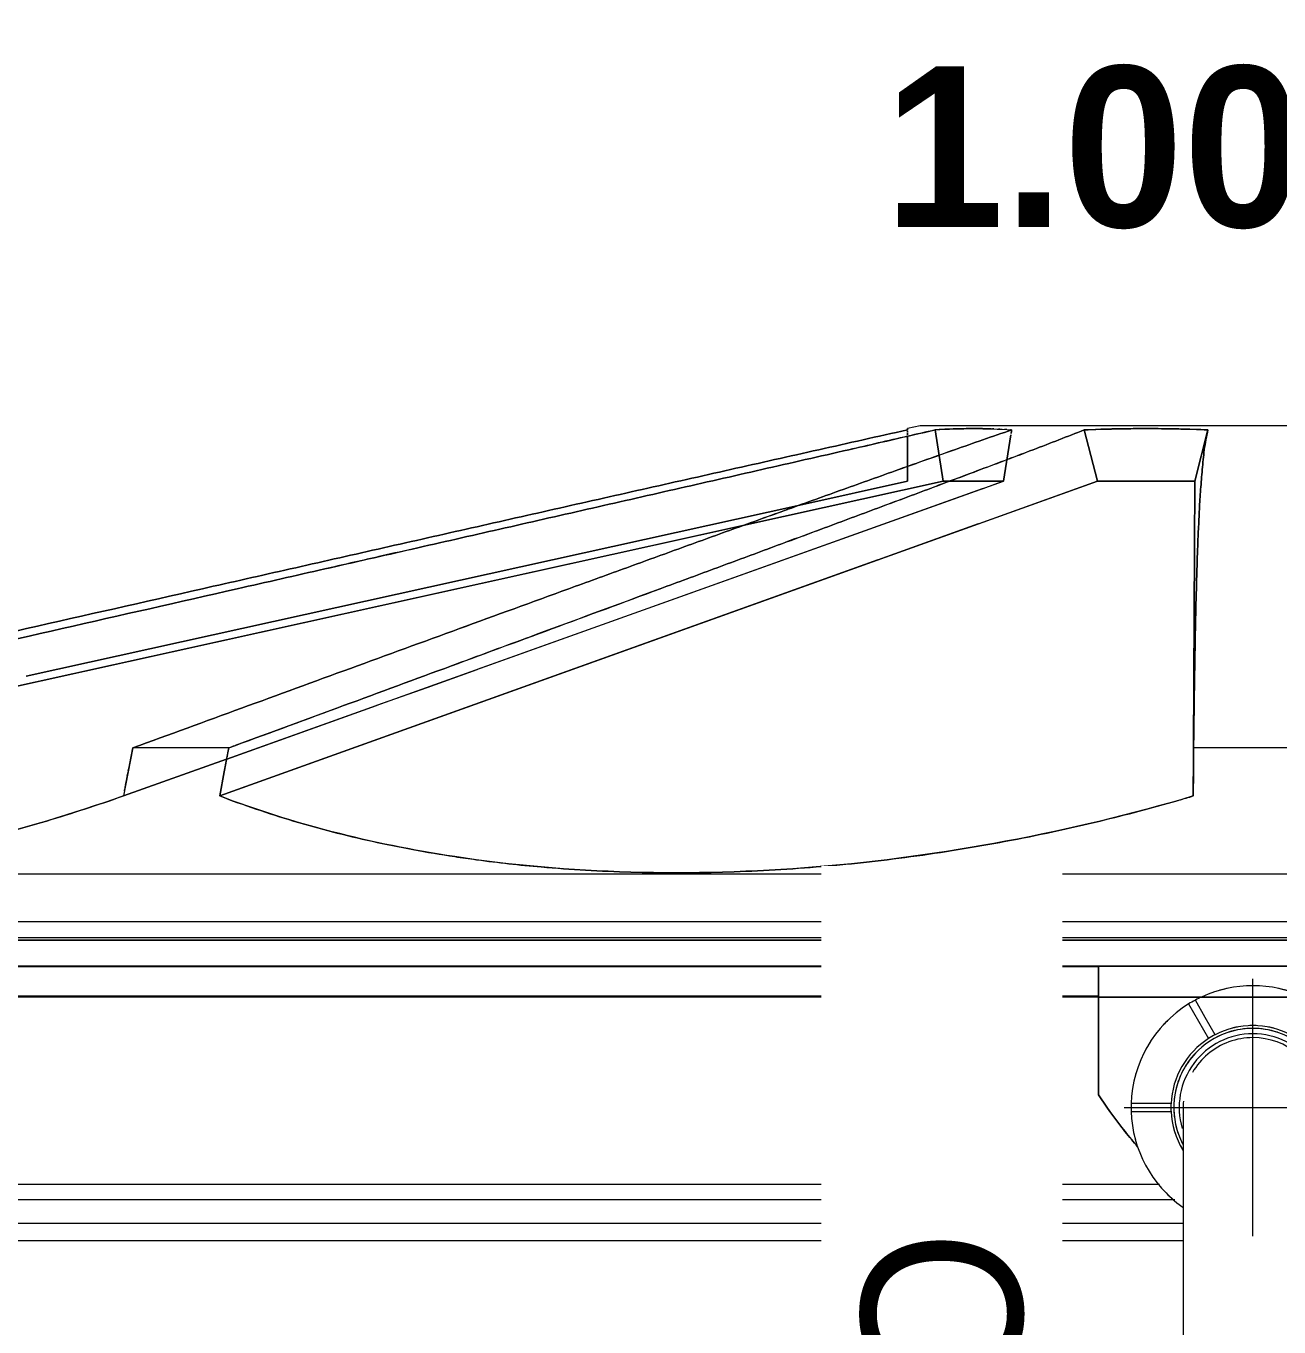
# Model space of a CAD drawing. Header units: metres. Extents: x 34 to 87, y -2.3 to 19.3.
# Drawn here: x 52.25 to 52.737, y 4.42 to 4.925 of the extents above; entities that cross this region are included whole.
import ezdxf

# ---------------------------------------------------------------- set-up
doc = ezdxf.new("R2010")
doc.units = ezdxf.units.M
for name, color, linetype, lineweight in [('G-ANNO-TEXT', 7, 'Continuous', 5), ('P-PIPE', 7, 'Continuous', 5), ('P-PIPE-CNTR', 7, 'Continuous', 5), ('P-SANR-FIXT', 7, 'Continuous', 5)]:
    doc.layers.add(name, color=color, linetype=linetype, lineweight=lineweight)
doc.styles.add('Century Gothic_1', font='GOTHIC.TTF', dxfattribs={"height": 0.06250000000000001})
doc.styles.add('Century Gothic_B', font='GOTHICB.TTF', dxfattribs={"height": 0.0625})

# ---------------------------------------------------------------- blocks, each defined once
blk = doc.blocks.new('Caixa d_água de polietileno 1000 a 5000 Litros - Fortlev - 1000 L-3700675-BB')
at = {"layer": 'P-SANR-FIXT', "color": 8, "true_color": 0x808080}
for p, q in [((40.30332973977543, 4.769999999999998), (40.29832973977535, 4.768920667525822)), ((40.56190444962832, 4.769999999999997), (40.30332973977541, 4.769999999999997)), ((40.30557245140739, 4.769999999999997), (40.30332973977541, 4.769999999999997)), ((40.31859582718088, 4.769999999999997), (40.31800299920157, 4.769999999999997)), ((40.31919964476727, 4.769999999999997), (40.31889636588575, 4.769999999999997)), ((40.3210764479347, 4.769999999999997), (40.31981439376354, 4.769999999999997)), ((40.32547246741485, 4.769999999999997), (40.32139869976183, 4.769999999999997)), ((40.3326766178561, 4.769999999999997), (40.32582892872523, 4.769999999999997)), ((40.33471956581014, 4.769999999999997), (40.33308043027591, 4.769999999999997)), ((40.33555332665372, 4.769999999999997), (40.33513527178723, 4.769999999999997)), ((40.33811041449346, 4.769999999999997), (40.3363964427053, 4.769999999999997)), ((40.33898110503388, 4.769999999999997), (40.3385446263943, 4.769999999999997)), ((40.34030403594095, 4.769999999999997), (40.33941983989493, 4.769999999999997)), ((40.39357154434234, 4.769999999999997), (40.38936039727933, 4.769999999999997)), ((40.30911796349446, 4.768411537835942), (40.31067586821173, 4.758519864753798)), ((40.36707865775492, 4.76841153783599), (40.3721628874283, 4.748460459079566)), ((40.41007715237161, 4.748460459079567), (40.41516138204499, 4.76841153783599)), ((40.03105766700043, 4.626106804305699), (40.3721628874283, 4.748460459079566)), ((40.3721628874283, 4.748460459079566), (40.41007715237161, 4.748460459079567)), ((40.41007715237161, 4.748460459079567), (40.40955082520374, 4.644781906177271)), ((39.75971921798583, 4.626106804305707), (40.23438712220081, 4.731216390383458)), ((40.03453175106625, 4.644781906177271), (39.99724083679461, 4.644781906177271)), ((40.45566414719323, 4.644781906177271), (40.40957004221051, 4.644781906177271)), ((41.15793352258446, 4.595670863484041), (39.70730066681928, 4.595670863484041)), ((41.19261709470187, 4.577229281065502), (39.67261709470187, 4.577229281065502)), ((41.19261709470187, 4.547845728828306), (39.67261709470187, 4.547845728828306)), ((40.37261709470187, 4.510217156847567), (40.37261709470187, 4.509952812133672)), ((39.72385653363961, 4.460000000000006), (40.40547442020547, 4.460000000000006)), ((40.40550405743172, 4.453187026652982), (39.73673059205075, 4.453187026652982))]:
    blk.add_line(p, q, dxfattribs=at)
at = {"layer": 'P-SANR-FIXT', "color": 254, "true_color": 0xd2d2d2}
for p, q in [((40.30581396004774, 4.769999999999997), (40.30557245140739, 4.769999999999997)), ((40.3157427101121, 4.769999999999997), (40.30605417078927, 4.769999999999997)), ((40.31800299920157, 4.769999999999997), (40.31742121796734, 4.769999999999997)), ((40.31889636588575, 4.769999999999997), (40.31859582718088, 4.769999999999997)), ((40.31981439376354, 4.769999999999997), (40.31919964476727, 4.769999999999997)), ((40.32139869976183, 4.769999999999997), (40.3210764479347, 4.769999999999997)), ((40.33308043027591, 4.769999999999997), (40.3326766178561, 4.769999999999997)), ((40.33513527178723, 4.769999999999997), (40.33471956581014, 4.769999999999997)), ((40.3363964427053, 4.769999999999997), (40.33555332665372, 4.769999999999997)), ((40.3385446263943, 4.769999999999997), (40.33811041449346, 4.769999999999997)), ((40.33941983989493, 4.769999999999997), (40.33898110503388, 4.769999999999997)), ((40.34485674178982, 4.769999999999997), (40.34030403594095, 4.769999999999997)), ((40.38402179252505, 4.769999999999997), (40.34513527066579, 4.769999999999997)), ((40.38936039727933, 4.769999999999997), (40.38431598920995, 4.769999999999997)), ((40.4036712011946, 4.769999999999997), (40.39357154434234, 4.769999999999997)), ((40.44276086365845, 4.769999999999997), (40.40368449398999, 4.769999999999997)), ((40.29832973977535, 4.768012554924896), (40.29832973977535, 4.767527308438935)), ((40.29832973977537, 4.767527308438935), (40.29832973977537, 4.768012554924895)), ((40.29832973977535, 4.767293212233136), (40.29832973977535, 4.7664666354843)), ((40.29832973977537, 4.766466635484299), (40.29832973977537, 4.767293212233136)), ((40.29832973977535, 4.765944367328649), (40.29832973977535, 4.754182903102504)), ((40.29832973977537, 4.754182903102504), (40.29832973977537, 4.765944367328649)), ((40.33569249463266, 4.748460459079567), (40.33853852607659, 4.766530891958378)), ((40.33861404962282, 4.767010416938936), (40.33875754614264, 4.767921525716521)), ((40.33877164736457, 4.768011059226398), (40.33883472137742, 4.76841153783605)), ((40.31067586821173, 4.758519864753798), (40.31226019023921, 4.748460459079567)), ((40.32736304204361, 4.745481480760438), (40.03372957804597, 4.640465249061045)), ((40.23438712220081, 4.731216390383458), (40.31226019023921, 4.748460459079567)), ((40.31235524968442, 4.748460459079567), (40.33569249463266, 4.748460459079567)), ((40.33569249463266, 4.748460459079567), (40.32758930558315, 4.745562402546288)), ((39.9557866983166, 4.672661021193317), (40.25650625299631, 4.739205573110216)), ((40.25650625299632, 4.739205573110216), (39.95578669831661, 4.672661021193317)), ((40.40955082520374, 4.644781906177271), (40.40945602050979, 4.626106804305701)), ((40.03369767009578, 4.640453837375726), (39.99358226174154, 4.626106804305688)), ((40.20890155262494, 4.57000000000001), (39.72040512334716, 4.57000000000001)), ((41.11562562886764, 4.570900007486377), (39.7496085605361, 4.570900007486377)), ((41.11562562886765, 4.570900007486377), (39.7496085605361, 4.570900007486377)), ((40.28876995959716, 4.57000000000001), (40.20894838608617, 4.57000000000001)), ((40.38439300716429, 4.57000000000001), (40.28876995959716, 4.57000000000001)), ((40.66962601301011, 4.57000000000001), (40.38439300716429, 4.57000000000001)), ((39.93105880400321, 4.559801736429427), (39.96510094044368, 4.559801736429427)), ((39.96510094044368, 4.559801736429427), (40.00076013809628, 4.559801736429427)), ((40.00076013809628, 4.559801736429427), (40.03791305768203, 4.559801736429427)), ((40.03791305768203, 4.559801736429427), (40.11618131732933, 4.559801736429427)), ((40.11618131732933, 4.559801736429427), (40.24143028762978, 4.559801736429427)), ((40.24143028762978, 4.559801736429427), (40.37261709470187, 4.559801736429427)), ((40.37261709470187, 4.559999999999979), (40.49261709470186, 4.559999999999979)), ((40.37261709470187, 4.559999999999979), (40.43261709470187, 4.559999999999979)), ((40.37261709470187, 4.547845728828306), (40.37261709470187, 4.559999999999979)), ((40.37261709470187, 4.559999999999979), (40.43261709470188, 4.559999999999979)), ((40.37261709470187, 4.548254731045635), (40.37261709470187, 4.559801736429427)), ((40.37261709470187, 4.559801736429427), (40.37261709470187, 4.547845728828306)), ((40.43261709470186, 4.559999999999979), (40.49261709470186, 4.559999999999979)), ((40.43261709470188, 4.559999999999979), (40.49261709470187, 4.559999999999979)), ((40.19882378778446, 4.548254731045635), (39.78900717933368, 4.548254731045635)), ((40.37261709470186, 4.547845728828306), (39.8472082077765, 4.547845728828306)), ((40.24143028762976, 4.548254731045635), (40.19882378778446, 4.548254731045635)), ((40.28469807108457, 4.548254731045635), (40.24143028762976, 4.548254731045635)), ((40.37261709470186, 4.548254731045635), (40.28469807108457, 4.548254731045635)), ((40.37261709487129, 4.547845728693797), (40.37261709487262, 4.54825473091152)), ((40.37261709470187, 4.547845728828306), (40.37261709470187, 4.510217156847567)), ((40.37261709470187, 4.547845728828306), (40.49261709470187, 4.547845728828306)), ((40.00988832958062, 4.475032462676542), (39.83124218482699, 4.475032462676542)), ((40.00988832958061, 4.475032462676542), (39.88170624216603, 4.475032462676542)), ((40.39635112698511, 4.475032462676542), (40.00988832958061, 4.475032462676542)), ((40.39635112698512, 4.475032462676542), (40.00988832958062, 4.475032462676542)), ((40.0386836648546, 4.469051132387852), (39.80606512120702, 4.469051132387852)), ((39.96636137129677, 4.469051132387852), (39.93337911653055, 4.469051132387852)), ((40.00151752547797, 4.469051132387852), (39.96636137129677, 4.469051132387852)), ((40.03868366485461, 4.469051132387852), (40.00151752547797, 4.469051132387852)), ((40.20385903039919, 4.469051132387852), (40.0386836648546, 4.469051132387852)), ((40.07768650372832, 4.469051132387852), (40.03868366485461, 4.469051132387852)), ((40.11834419285983, 4.469051132387852), (40.07768650372832, 4.469051132387852)), ((40.29363519784965, 4.469051132387852), (40.11834419285983, 4.469051132387852)), ((40.3860003350746, 4.469051132387852), (40.20385903039919, 4.469051132387852)), ((40.40232175400778, 4.469051132387852), (40.29363519784965, 4.469051132387852)), ((40.40232175400776, 4.469051132387852), (40.3860003350746, 4.469051132387852))]:
    blk.add_line(p, q, dxfattribs=at)
at = {"layer": 'P-SANR-FIXT', "color": 7, "true_color": 0xefefef}
for p, q in [((40.31067586821248, 4.758519864754067), (40.30911796349526, 4.768411537835996)), ((40.33853852607744, 4.766530891958666), (40.33569249463346, 4.748460459079563)), ((40.33875754614349, 4.767921525716805), (40.33861404962366, 4.767010416939183)), ((40.33883472137822, 4.768411537835996), (40.33877164736541, 4.768011059226668)), ((40.37216288742829, 4.748460459079565), (40.3670786577549, 4.768411537835991)), ((40.41516138204499, 4.76841153783599), (40.41007715237161, 4.748460459079565)), ((40.29832973977535, 4.754060609156433), (40.29832973977535, 4.752150565465828)), ((40.29832973977537, 4.752150565465828), (40.29832973977537, 4.754060609156433)), ((40.29832973977535, 4.751938335618929), (40.29832973977535, 4.748591237652006)), ((40.29832973977537, 4.748591237652006), (40.29832973977537, 4.751938335618929)), ((40.13128001536825, 4.675353572717016), (40.33569249463346, 4.748460459079563)), ((40.25650625299631, 4.739205573110216), (40.29832973977535, 4.748460459079564)), ((40.29832973977537, 4.748460459079564), (40.25650625299632, 4.739205573110216)), ((40.29832973977535, 4.748561426690323), (40.29832973977535, 4.748460459079564)), ((40.29832973977537, 4.748460459079564), (40.29832973977537, 4.748561426690323)), ((40.37216288742829, 4.748460459079565), (40.32611322504839, 4.731942551537092)), ((40.41007715237161, 4.748460459079565), (40.37216288742829, 4.748460459079565)), ((40.40955082520374, 4.644781906177271), (40.41007715237161, 4.748460459079565)), ((40.23438712219968, 4.731216390383048), (40.21279717033842, 4.726435551224931)), ((40.32586381426764, 4.731853088466059), (40.28690832837806, 4.717879845646427)), ((40.28688658232132, 4.717872045386098), (40.03105766700043, 4.626106804305699)), ((40.11160890770729, 4.66831832008682), (40.13108638481973, 4.675284321922946)), ((40.09213089893014, 4.661352128104032), (40.11160864187494, 4.668318225013489)), ((40.03372957804594, 4.640465249060975), (40.09193780004633, 4.661283067456627)), ((39.99593427991174, 4.638120779654203), (39.99724083679474, 4.644781906177271)), ((40.45566414719325, 4.644781906177271), (40.40957004221053, 4.644781906177271)), ((39.99358226174166, 4.626106804305698), (40.03369767009577, 4.640453837375661)), ((39.99548157703506, 4.635810694873861), (39.99588928986698, 4.637891249836332)), ((40.40945602050979, 4.626106804305701), (40.40953366199313, 4.641401011273929)), ((39.99476522384656, 4.632153008711427), (39.99504504242781, 4.633582083068678)), ((39.99509783801146, 4.633851670922719), (39.99540679938579, 4.635429009406115)), ((39.99396536938838, 4.62806572030707), (39.99403538423145, 4.628423636386167)), ((39.99408098561501, 4.628656736580623), (39.99422431061076, 4.629389296792665)), ((39.99423890225138, 4.629463871129947), (39.99438600522263, 4.630215614800392)), ((39.99444209529625, 4.630502222563433), (39.99472720621873, 4.631958814823085)), ((40.63747989108433, 4.595670863484041), (39.83875643075217, 4.595670863484041)), ((39.98590030295959, 4.577229281065502), (39.91236129419607, 4.577229281065502)), ((40.10902483311242, 4.577229281065502), (39.9859003029596, 4.577229281065502)), ((40.52787035221075, 4.577229281065502), (40.10902483311242, 4.577229281065502)), ((39.81925275709844, 4.57000000000001), (40.16486071763899, 4.57000000000001)), ((39.90656896730301, 4.57000000000001), (40.20898455145906, 4.57000000000001)), ((40.16486071763899, 4.57000000000001), (40.20898455145906, 4.57000000000001)), ((40.20903112377558, 4.57000000000001), (41.13080015544993, 4.57000000000001)), ((40.20903112377559, 4.57000000000001), (41.13080015544993, 4.57000000000001)), ((39.80666944634897, 4.56000000000001), (40.37261709470187, 4.56000000000001)), ((40.29001926384376, 4.56000000000001), (39.89899902298412, 4.56000000000001)), ((40.37261709470186, 4.56000000000001), (40.29021353074009, 4.56000000000001)), ((40.37261709470187, 4.559999999999979), (40.49261709470187, 4.559999999999979)), ((40.37261709487262, 4.54825473091152), (40.37261709470889, 4.559801736425194)), ((40.37261709470187, 4.548254731045635), (40.37261709470187, 4.547845728828306))]:
    blk.add_line(p, q, dxfattribs=at)
at = {"layer": 'P-SANR-FIXT', "color": 7, "true_color": 0xf9f9f9}
for p, q in [((40.31226019024002, 4.748460459079563), (40.31067586821248, 4.758519864754067)), ((40.31226019024002, 4.748460459079563), (40.23438712219968, 4.731216390383048)), ((40.33569249463346, 4.748460459079563), (40.31235524968441, 4.748460459079563)), ((40.21279717033842, 4.726435551224931), (39.75971921798588, 4.626106804305696)), ((40.40953366199313, 4.641401011273929), (40.40955082520374, 4.644781906177271)), ((40.40954809487592, 4.641401016364175), (40.40957004221052, 4.644781906177271)), ((40.20890155262497, 4.57000000000001), (39.7344320549871, 4.57000000000001)), ((41.13080213441664, 4.57000000000001), (40.20894838608618, 4.57000000000001)), ((40.37261709470187, 4.559801736429427), (40.37261709470187, 4.548254731045635)), ((40.02504945188709, 4.547845728828306), (39.93871546456464, 4.547845728828306)), ((40.13359199878051, 4.547845728828306), (40.02519753301792, 4.547845728828306)), ((40.34114423863341, 4.547845728828306), (40.13359199878051, 4.547845728828306)), ((40.41289408522265, 4.547845728828306), (40.34138201320284, 4.547845728828306)), ((40.37261709470187, 4.509952812133526), (40.37261709470187, 4.547845728828306)), ((39.76477494178101, 4.460000000000006), (40.00115100272459, 4.460000000000006)), ((40.00119820880445, 4.460000000000006), (40.07823681417074, 4.460000000000006)), ((40.078330882188, 4.460000000000006), (40.11891244813037, 4.460000000000006)), ((40.11914031447076, 4.460000000000006), (40.38608468692018, 4.460000000000006)), ((40.38626193613349, 4.460000000000006), (40.40547442020547, 4.460000000000006)), ((40.40550405743173, 4.453187026652982), (39.90942192052143, 4.453187026652982))]:
    blk.add_line(p, q, dxfattribs=at)
at = {"layer": 'P-SANR-FIXT', "color": 7, "true_color": 0xfcfcfc}
for p, q in [((40.01402471375658, 4.644781906177271), (39.99724083679475, 4.644781906177271)), ((40.02843197773625, 4.644781906177271), (40.01420374943206, 4.644781906177271)), ((40.03453175106626, 4.644781906177271), (40.0286079322323, 4.644781906177271)), ((40.03419446083543, 4.642965349297296), (40.03407374769751, 4.642315399002015)), ((40.03447872819311, 4.644496290067822), (40.03427579709192, 4.643403337669064)), ((40.03391150167998, 4.641441973886137), (40.03383632467563, 4.641037328546175)), ((40.03402199147507, 4.642036759237844), (40.0339425032409, 4.641608852570249)), ((39.89876600468449, 4.56000000000001), (39.97748588434987, 4.56000000000001)), ((39.95787329815099, 4.56000000000001), (39.92752139073647, 4.56000000000001)), ((39.98985661687855, 4.56000000000001), (39.95788564150629, 4.56000000000001)), ((39.97748588434987, 4.56000000000001), (40.16997129546017, 4.56000000000001)), ((40.02335164882295, 4.56000000000001), (39.98987085279676, 4.56000000000001)), ((40.05824405559944, 4.56000000000001), (40.02336781177947, 4.56000000000001)), ((40.09441473855505, 4.56000000000001), (40.0582621437954, 4.56000000000001)), ((40.13174019995162, 4.56000000000001), (40.09443470288488, 4.56000000000001)), ((40.20934221609553, 4.56000000000001), (40.13176197860885, 4.56000000000001)), ((40.17003447956954, 4.56000000000001), (40.24540522648811, 4.56000000000001)), ((40.24935279774186, 4.56000000000001), (40.20936735961246, 4.56000000000001)), ((40.24540522648811, 4.56000000000001), (40.2873585342882, 4.56000000000001)), ((40.28999270156974, 4.56000000000001), (40.24938048295768, 4.56000000000001)), ((40.2873585342882, 4.56000000000001), (40.28998025909842, 4.56000000000001)), ((40.29017471973587, 4.56000000000001), (40.37261709470187, 4.56000000000001)), ((40.33112810732042, 4.56000000000001), (40.29018732238419, 4.56000000000001)), ((40.37261709470187, 4.56000000000001), (40.33114494201169, 4.56000000000001)), ((40.37261709470186, 4.560000000000013), (40.49261709470186, 4.560000000000013)), ((40.49261709470186, 4.560000000000013), (40.37261709470187, 4.560000000000013)), ((39.98676305976717, 4.548254731045635), (39.93147771824314, 4.548254731045635)), ((40.02523662432344, 4.547845728828306), (39.93854623077917, 4.547845728828306)), ((40.02457833064444, 4.548254731045635), (39.99771199578919, 4.548254731045635)), ((40.05813679525797, 4.548254731045635), (40.02479044105282, 4.548254731045635)), ((40.06648430238457, 4.547845728828306), (40.02538873051784, 4.547845728828306)), ((40.20603934980858, 4.548254731045635), (40.06635461118794, 4.548254731045635)), ((40.15284243466152, 4.547845728828306), (40.06648430238457, 4.547845728828306)), ((40.19776417897691, 4.547845728828306), (40.15284243466152, 4.547845728828306)), ((40.34120203666514, 4.547845728828306), (40.19776417897692, 4.547845728828306)), ((40.28514382475647, 4.548254731045635), (40.21471029054486, 4.548254731045635)), ((40.3676497430307, 4.548254731045635), (40.29631365355695, 4.548254731045635)), ((40.41291673504944, 4.547845728828306), (40.34143883524854, 4.547845728828306)), ((40.37261709470187, 4.547845728828306), (40.37261709470187, 4.548254731045635)), ((40.37261709487262, 4.54825473091152), (40.37261709487129, 4.547845728693797))]:
    blk.add_line(p, q, dxfattribs=at)
at = {"layer": 'P-SANR-FIXT', "color": 7, "true_color": 0xfefefe}
for p, q in [((39.93094986503377, 4.559801736429427), (39.9571298338093, 4.559801736429427)), ((39.95719674251951, 4.559801736429427), (39.98970558326791, 4.559801736429427)), ((39.98977946496104, 4.559801736429427), (39.99512899663342, 4.559801736429427)), ((39.99512899663342, 4.559801736429427), (40.02271858364762, 4.559801736429427)), ((40.02279309557722, 4.559801736429427), (40.05810735470824, 4.559801736429427)), ((40.05818784181311, 4.559801736429427), (40.06035524347173, 4.559801736429427)), ((40.06035524347173, 4.559801736429427), (40.06344220468837, 4.559801736429427)), ((40.06344220468837, 4.559801736429427), (40.09390065503806, 4.559801736429427)), ((40.09398156753343, 4.559801736429427), (40.12315236757571, 4.559801736429427)), ((40.12329361019476, 4.559801736429427), (40.13164631326235, 4.559801736429427)), ((40.13173206811515, 4.559801736429427), (40.13490514873756, 4.559801736429427)), ((40.13501103787848, 4.559801736429427), (40.13795276264146, 4.559801736429427)), ((40.13795276264146, 4.559801736429427), (40.16966053371635, 4.559801736429427)), ((40.16979279557759, 4.559801736429427), (40.20318203805911, 4.559801736429427)), ((40.20345018354229, 4.559801736429427), (40.20930231733027, 4.559801736429427)), ((40.20939187975951, 4.559801736429427), (40.21017244219541, 4.559801736429427)), ((40.21017244219541, 4.559801736429427), (40.21470495493065, 4.559801736429427)), ((40.21470495493065, 4.559801736429427), (40.28671940608113, 4.559801736429427)), ((40.28685507038507, 4.559801736429427), (40.28811947128214, 4.559801736429427)), ((40.28811947128214, 4.559801736429427), (40.28991296935072, 4.559801736429427)), ((40.29019259385306, 4.559801736429427), (40.2914038368391, 4.559801736429427)), ((40.29147369973477, 4.559801736429427), (40.29416798293229, 4.559801736429427)), ((40.29416798293229, 4.559801736429427), (40.3309189101973, 4.559801736429427)), ((40.33132062666685, 4.559801736429427), (40.36959638465044, 4.559801736429427)), ((40.36959638465044, 4.559801736429427), (40.37261709470187, 4.559801736429427)), ((40.37261709470187, 4.560000000000013), (40.37261709470187, 4.559900868268573)), ((40.37261709470187, 4.559900868268573), (40.37261709470187, 4.559801736429427)), ((40.37261709470187, 4.559801736429427), (40.37261709470187, 4.548254731045635))]:
    blk.add_line(p, q, dxfattribs=at)
at = {"layer": 'P-SANR-FIXT', "color": 7, "true_color": 0xfdfdfd}
for p, q in [((40.37261709470187, 4.548254731045635), (40.37261709470187, 4.559801736429427)), ((40.37261709470889, 4.559801736425194), (40.37261709487262, 4.54825473091152)), ((39.99771199578919, 4.548254731045635), (39.98676305976717, 4.548254731045635)), ((40.06635461118794, 4.548254731045635), (40.05813679525797, 4.548254731045635)), ((40.21471029054486, 4.548254731045635), (40.20603934980858, 4.548254731045635)), ((40.29631365355695, 4.548254731045635), (40.28514382475647, 4.548254731045635)), ((40.37261709470187, 4.548254731045635), (40.3676497430307, 4.548254731045635))]:
    blk.add_line(p, q, dxfattribs=at)
at = {"layer": 'P-SANR-FIXT', "color": 8, "true_color": 0x808080, "flags": 128}
for points in [[(39.99724083679462, 4.644781906177271), (39.99540981005958, 4.635444377279376), (39.99358226174154, 4.626106804305687)], [(40.03105766700043, 4.626106804305699), (40.03279653940677, 4.635444377279382), (40.03453175106627, 4.644781906177271)], [(40.40957004221053, 4.644781906177271), (40.40951082523721, 4.635444377279383), (40.40945602050979, 4.626106804305701)], [(40.37261709470187, 4.509952812133672), (40.37261709470187, 4.534976405528361), (40.37261709487129, 4.547845728693797)]]:
    blk.add_lwpolyline(points, dxfattribs=at)
at = {"layer": 'P-SANR-FIXT', "color": 7, "true_color": 0xefefef, "flags": 128}
for points in [[(40.03369812431632, 4.640293551355157), (40.03279653940676, 4.635444377279382), (40.03105766700042, 4.626106804305699)], [(40.40945602050977, 4.6261068043057), (40.4095108252372, 4.635444377279383), (40.40954809487592, 4.641401016364175)], [(40.3726170848599, 4.559801742849031), (40.37261709451747, 4.55412756231122), (40.37261709470187, 4.548254731045635)]]:
    blk.add_lwpolyline(points, dxfattribs=at)
at = {"layer": 'P-SANR-FIXT', "color": 7, "true_color": 0xfdfdfd, "flags": 128}
blk.add_lwpolyline([(40.37261709470187, 4.548254731045635), (40.37261709451747, 4.55412756231122), (40.3726170848599, 4.559801742849031)], dxfattribs=at)
at = {"layer": 'P-SANR-FIXT', "color": 254, "true_color": 0xd2d2d2, "flags": 128}
blk.add_lwpolyline([(40.37261709470187, 4.559801736429427), (40.37261709470187, 4.559900868268556), (40.37261709470187, 4.559999999999979)], dxfattribs=at)
at = {"layer": 'P-SANR-FIXT', "color": 7, "true_color": 0xf9f9f9, "flags": 128}
blk.add_lwpolyline([(40.37261709487129, 4.547845728693797), (40.37261709470187, 4.534976405528288), (40.37261709470187, 4.509952812133525)], dxfattribs=at)
at = {"layer": 'P-SANR-FIXT', "color": 8, "true_color": 0x808080}
for points, knots in [([(40.29832973977537, 4.768411537835974), (40.28681117369786, 4.765844445979903), (40.26383947773754, 4.760707746025177), (40.22953917347541, 4.752996293232239), (40.200968851029, 4.746561882186835), (40.17810960901665, 4.741411590428036), (40.16099204509, 4.737549064089615), (40.14389248040288, 4.733686761530664), (40.12108114816213, 4.728536188376317), (40.09258745260718, 4.7220972213071), (40.05842099356617, 4.714369066861837), (39.99009380264663, 4.698910537545821), (39.91044992276296, 4.680870405514061), (39.81944514094384, 4.660249322023559), (39.77396041685196, 4.649937881503592), (39.75121056400476, 4.644781906177271)], [0, 0, 0, 0, 0.0625, 0.125, 0.1875, 0.21875, 0.25, 0.28125, 0.3125, 0.375, 0.4375, 0.5, 0.75, 0.875, 1, 1, 1, 1]), ([(39.76545442578486, 4.644781906177271), (39.78815571849876, 4.649937881503591), (39.83357581676626, 4.660249319202683), (39.90168039892724, 4.675715144514466), (39.96977340836412, 4.69117901571803), (40.026504672903, 4.704063385202693), (40.07186110585485, 4.714369066003262), (40.10588196560045, 4.722097221542216), (40.13420879667895, 4.728536188347103), (40.15685408270417, 4.733686761536125), (40.17385446075562, 4.737549064088109), (40.19084067537344, 4.741411590428385), (40.2134500171681, 4.746561882186576), (40.24171295463979, 4.752996293232276), (40.2755770414991, 4.76070774602512), (40.29798091888613, 4.765844445979869), (40.30911796349446, 4.768411537835941)], [0, 0, 0, 0, 0.125, 0.25, 0.375, 0.5, 0.5625, 0.625, 0.6875, 0.71875, 0.75, 0.78125, 0.8125, 0.875, 0.9375, 1, 1, 1, 1]), ([(40.33883472137742, 4.76841153783605), (40.33133433457071, 4.765844445979978), (40.31656922711225, 4.760707746025251), (40.29493425586232, 4.752996293232312), (40.27696944051192, 4.746561882186905), (40.2625917518435, 4.741411590428104), (40.25188116600994, 4.737549064089681), (40.24121386800636, 4.733686761530729), (40.22694963914741, 4.728536188376378), (40.20917273276818, 4.722097221307158), (40.18791097466334, 4.714369066861889), (40.14539084060649, 4.698910537545863), (40.09596965401374, 4.680870405514088), (40.03952498592221, 4.660249322023573), (40.0113495792265, 4.649937881503598), (39.99724083679462, 4.644781906177271)], [0, 0, 0, 0, 0.0625, 0.125, 0.1875, 0.21875, 0.25, 0.28125, 0.3125, 0.375, 0.4375, 0.5, 0.75, 0.875, 1, 1, 1, 1]), ([(40.03453175106627, 4.644781906177271), (40.04851336141878, 4.649937881503594), (40.07651965344645, 4.660249319202693), (40.11846270573194, 4.675715144514484), (40.16037345571753, 4.691179015718058), (40.1952613527039, 4.704063385202724), (40.22309766916972, 4.7143690660033), (40.24397821315339, 4.722097221542259), (40.26131826996487, 4.728536188347148), (40.27514778322992, 4.733686761536172), (40.28555540744264, 4.737549064088157), (40.29592211627006, 4.741411590428434), (40.30964555769166, 4.746561882186626), (40.32680562872252, 4.752996293232328), (40.34729856798827, 4.76070774602517), (40.36057710712188, 4.765844445979918), (40.36707865775492, 4.76841153783599)], [0, 0, 0, 0, 0.125, 0.25, 0.375, 0.5, 0.5625, 0.625, 0.6875, 0.71875, 0.75, 0.78125, 0.8125, 0.875, 0.9375, 1, 1, 1, 1]), ([(40.41516138204499, 4.76841153783599), (40.41454406734047, 4.765844445979918), (40.41362531758543, 4.760707746025192), (40.41291950301944, 4.752996293232252), (40.41242214362723, 4.746561882186848), (40.41201779669439, 4.741411590428047), (40.41180526870289, 4.737549064089627), (40.41164478265205, 4.733686761530675), (40.41137610777567, 4.728536188376328), (40.41110616459416, 4.722097221307109), (40.4108703763609, 4.714369066861845), (40.41039854517012, 4.698910537545827), (40.41007726538221, 4.680870405514066), (40.40975265574537, 4.660249322023562), (40.40964861415665, 4.649937881503594), (40.40957004221053, 4.644781906177271)], [0, 0, 0, 0, 0.0625, 0.125, 0.1875, 0.21875, 0.25, 0.28125, 0.3125, 0.375, 0.4375, 0.5, 0.75, 0.875, 1, 1, 1, 1]), ([(39.99358226174154, 4.626106804305687), (39.97329006641232, 4.618994525575328), (39.93386727682064, 4.607207416714829), (39.8801427846751, 4.597172541243187), (39.8337373883497, 4.595152668150678), (39.7992444428809, 4.600696951209561), (39.77497873768041, 4.611484051229533), (39.76417969549538, 4.620771360460401), (39.75971921798583, 4.626106804305707)], [0, 0, 0, 0, 0.1818181818181818, 0.3636363636363636, 0.5454545454545454, 0.7272727272727273, 0.8636363636363636, 1, 1, 1, 1]), ([(40.40945602050979, 4.626106804305701), (40.3854893353437, 4.618994525575344), (40.33664559454248, 4.607207416714846), (40.26262116418378, 4.597172541243199), (40.19015327364026, 4.595152668150678), (40.12717621916666, 4.600696951209553), (40.07412565790941, 4.611484051229521), (40.04492678632032, 4.620771360460391), (40.03105766700043, 4.626106804305699)], [0, 0, 0, 0, 0.1818181818181818, 0.3636363636363636, 0.5454545454545454, 0.7272727272727273, 0.8636363636363636, 1, 1, 1, 1]), ([(40.37261709470187, 4.509952812133672), (40.37545978917312, 4.505546694978732), (40.38002257648544, 4.4991885514027), (40.38532698861519, 4.492635580558145), (40.38742143449343, 4.490206961400832), (40.38781338357877, 4.489759230536743)], [0, 0, 0, 0, 0.1, 0.15, 0.1613962945989617, 0.1613962945989617, 0.1613962945989617, 0.1613962945989617])]:
    blk.add_open_spline(points, degree=3, knots=knots, dxfattribs=at)
at = {"layer": 'P-SANR-FIXT', "color": 254, "true_color": 0xd2d2d2}
blk.add_open_spline([(39.75121056400475, 4.644781906177271), (39.77396041685195, 4.649937881503593), (39.81944538759353, 4.66024931920269), (39.88769786403424, 4.67571514451448), (39.95596391771393, 4.691179015718053), (40.01286913497634, 4.704063385202718), (40.05842106863518, 4.714369066003291), (40.09258743204644, 4.722097221542249), (40.12108115071361, 4.728536188347136), (40.14389247992237, 4.733686761536159), (40.16099204521854, 4.737549064088144), (40.17810960898297, 4.74141159042842), (40.20096885104844, 4.746561882186612), (40.22953917346875, 4.752996293232314), (40.26383947773943, 4.760707746025155), (40.28681117369786, 4.765844445979903), (40.29832973977535, 4.768411537835974)], degree=3, knots=[0, 0, 0, 0, 0.125, 0.25, 0.375, 0.5, 0.5625, 0.625, 0.6875, 0.71875, 0.75, 0.78125, 0.8125, 0.875, 0.9375, 1, 1, 1, 1], dxfattribs=at)
at = {"layer": 'P-SANR-FIXT', "color": 7, "true_color": 0xf9f9f9}
for points, knots in [([(40.29840514134932, 4.765946280751305), (40.2908059056413, 4.764200280175911), (40.27196418550626, 4.759885034680045), (40.24171295463174, 4.752996293232257), (40.21345001719435, 4.746561882186851), (40.19084067532975, 4.741411590428052), (40.17385446092539, 4.73754906408963), (40.15685408207241, 4.733686761530679), (40.13420880003719, 4.728536188376331), (40.11270310649713, 4.723647738149129), (40.09685350187221, 4.720046627278307), (40.09234086030946, 4.719021394207955)], [0.0200038023129725, 0.0200038023129725, 0.0200038023129725, 0.0200038023129725, 0.0625, 0.125, 0.1875, 0.21875, 0.25, 0.28125, 0.3125, 0.375, 0.3998746706637178, 0.3998746706637178, 0.3998746706637178, 0.3998746706637178]), ([(40.2518883806489, 4.737549101386208), (40.25545136150694, 4.738836572868252), (40.26259175174534, 4.741411590428436), (40.27696944056965, 4.746561882186628), (40.2888560342404, 4.750819272448917), (40.29716680246618, 4.753787595820612), (40.29827736745869, 4.754184010794664)], [0.75, 0.75, 0.75, 0.75, 0.78125, 0.8125, 0.875, 0.8846343227853141, 0.8846343227853141, 0.8846343227853141, 0.8846343227853141]), ([(40.09213352875551, 4.71897429031841), (40.08537681599777, 4.71743922653379), (40.0672791219687, 4.713327960781222), (40.00382562143801, 4.698910537545829), (39.92438030338316, 4.680870405514073), (39.83357614135267, 4.660249322023562), (39.78815571849884, 4.649937881503594), (39.76545442578491, 4.644781906177271)], [0.4002556224627513, 0.4002556224627513, 0.4002556224627513, 0.4002556224627513, 0.4375, 0.5, 0.75, 0.875, 1, 1, 1, 1]), ([(40.38781450843796, 4.489759165159665), (40.38741970639904, 4.490210169899727), (40.38531992872574, 4.492645168201737), (40.38329735616237, 4.495143684099117), (40.38169441417052, 4.497204014565498)], [0.8385366913876688, 0.8385366913876688, 0.8385366913876688, 0.8385366913876688, 0.8500000000000001, 0.9, 0.9, 0.9, 0.9])]:
    blk.add_open_spline(points, degree=3, knots=knots, dxfattribs=at)
at = {"layer": 'P-SANR-FIXT', "color": 7, "true_color": 0xefefef}
for points, knots in [([(40.29827736745869, 4.754184010794664), (40.30437128518678, 4.756359228142921), (40.31770724160789, 4.761103655028497), (40.33133433457151, 4.765844445979924), (40.33883472137822, 4.768411537835996)], [0.8846343227853141, 0.8846343227853141, 0.8846343227853141, 0.8846343227853141, 0.9375, 1, 1, 1, 1]), ([(40.3670786577549, 4.768411537835991), (40.36057710712187, 4.765844445979919), (40.35067156343412, 4.762012563170885), (40.34055265077828, 4.758178304950405), (40.33720226617037, 4.756913662349358)], [0, 0, 0, 0, 0.0625, 0.093247679512305, 0.093247679512305, 0.093247679512305, 0.093247679512305]), ([(40.40960530607536, 4.647212658806224), (40.40966544634332, 4.651558309744972), (40.40976611518256, 4.661059466328802), (40.40999287799578, 4.675715144514484), (40.41027286946208, 4.691179015718058), (40.41055433088108, 4.704063385202724), (40.4108706576697, 4.7143690660033), (40.41110608754617, 4.722097221542259), (40.41137611733688, 4.728536188347147), (40.41164478085143, 4.733686761536172), (40.41180526918458, 4.737549064088157), (40.41201779656816, 4.741411590428434), (40.41242214370011, 4.746561882186626), (40.41291950299454, 4.752996293232327), (40.41362531759254, 4.76070774602517), (40.41454406734046, 4.765844445979918), (40.41516138204499, 4.76841153783599)], [0.01964364436854938, 0.01964364436854938, 0.01964364436854938, 0.01964364436854938, 0.125, 0.25, 0.375, 0.5, 0.5625, 0.625, 0.6875, 0.71875, 0.75, 0.78125, 0.8125, 0.875, 0.9375, 1, 1, 1, 1]), ([(39.99724083679474, 4.644781906177271), (40.01134957922665, 4.649937881503594), (40.03952570959628, 4.660249319202693), (40.08185595413265, 4.675715144514485), (40.12421973982725, 4.69117901571806), (40.15956305095609, 4.704063385202728), (40.18791119491745, 4.714369066003302), (40.20917267244324, 4.722097221542262), (40.22694964663405, 4.72853618834715), (40.2378630145514, 4.732476824452204), (40.2416384886758, 4.733842056405849), (40.2418533464282, 4.733919755579011)], [0, 0, 0, 0, 0.125, 0.25, 0.375, 0.5, 0.5625, 0.625, 0.6875, 0.71875, 0.7206358632436154, 0.7206358632436154, 0.7206358632436154, 0.7206358632436154])]:
    blk.add_open_spline(points, degree=3, knots=knots, dxfattribs=at)
at = {"layer": 'P-SANR-FIXT', "color": 8, "true_color": 0x808080}
for points in [[(40.29832973977535, 4.768920667525821), (40.29832973977535, 4.768920078110742), (40.29832973977537, 4.768834633747356), (40.29832973977537, 4.768580658317512), (40.29832973977537, 4.768411537835974)], [(40.29832973977535, 4.768411537835974), (40.29832973977535, 4.768580658317512), (40.29832973977535, 4.768834633747356), (40.29832973977535, 4.768920078110742), (40.29832973977535, 4.768920667525821)], [(40.30911796349446, 4.768411537835942), (40.31408182490269, 4.768750957201681), (40.3239984792914, 4.769090376567439), (40.33389299682466, 4.768750957201753), (40.33883472137742, 4.76841153783605)], [(40.36707865775492, 4.76841153783599), (40.37511035422886, 4.768750957201712), (40.39115583808449, 4.769090376567434), (40.40716550375558, 4.768750957201712), (40.41516138204499, 4.76841153783599)]]:
    blk.add_open_spline(points, degree=3, dxfattribs=at)
at = {"layer": 'P-SANR-FIXT', "color": 7, "true_color": 0xefefef}
for points in [[(40.30911796349526, 4.768411537835996), (40.30555343167612, 4.767589912267866), (40.30198225217585, 4.766768157819126), (40.29840514134932, 4.765946280751305)], [(40.30958230296174, 4.768442930169587), (40.30942751771087, 4.768432632532911), (40.3092727378887, 4.768422168421714), (40.30911796349526, 4.768411537835996)], [(40.31190448888262, 4.76858490913087), (40.31159480980601, 4.768567643347915), (40.31128515244426, 4.768549711666874), (40.31097551679738, 4.768531114087747)], [(40.31422748911082, 4.768701916913903), (40.31407259528536, 4.768694948767643), (40.31391770688862, 4.768687814146861), (40.31376282392059, 4.768680513051557)], [(40.31655130364637, 4.768793953518688), (40.31639635553376, 4.768788650117644), (40.31624141284986, 4.768783180242078), (40.31608647559467, 4.768777543891991)], [(40.32166656198643, 4.768908535501775), (40.32151149444207, 4.768906894540208), (40.32135643232643, 4.768905087104119), (40.3212013756395, 4.768903113193508)], [(40.32909105279319, 4.768859992267578), (40.32893650437558, 4.768863645738604), (40.32878196133836, 4.768867134216617), (40.32862742368155, 4.768870457701616)], [(40.33187350539394, 4.76877641054365), (40.33171889241148, 4.768782043930838), (40.33156428480942, 4.768787512325012), (40.33140968258776, 4.768792815726174)], [(40.3341931036612, 4.768679535259812), (40.33403843687469, 4.768686818577136), (40.3338837754686, 4.768693936901445), (40.3337291194429, 4.768700890232742)], [(40.33697768690185, 4.768530616302529), (40.33666822419916, 4.7685491427695), (40.33635878301808, 4.768567009264418), (40.33604936335861, 4.768584215787281)], [(40.33883472137822, 4.768411537835996), (40.33867994698337, 4.768422121013608), (40.33852517796893, 4.768432539198207), (40.33837041433489, 4.768442792389791)], [(40.38429159216939, 4.768879891127218), (40.37854934393629, 4.768811019142456), (40.37281169913145, 4.768654901378713), (40.3670786577549, 4.768411537835991)], [(40.39109315626154, 4.768920666884573), (40.38885216511986, 4.768920666884573), (40.38661187422029, 4.768907395651694), (40.38437228356283, 4.768880853185937)], [(40.4037680895809, 4.768779318820701), (40.39954062578236, 4.768873550863282), (40.39531564800924, 4.768920666884573), (40.39109315626154, 4.768920666884573)], [(40.41516138204499, 4.76841153783599), (40.41140492857973, 4.768570285499909), (40.40765043389164, 4.768691909735784), (40.40389789798069, 4.768776410543616)], [(39.96362447468837, 4.616362950540354), (39.97343685680681, 4.619301152523595), (39.98343452744665, 4.622550285861728), (39.99358226174165, 4.626106804305697)], [(40.03105766700042, 4.626106804305699), (40.04030102493401, 4.622550664940521), (40.0498737092961, 4.61929920665037), (40.05974933786054, 4.616359376143963)], [(40.37321176754601, 4.616362977794876), (40.38339349263344, 4.618821978757518), (40.3935242432518, 4.621498759742494), (40.4035834841659, 4.624391242012859)], [(40.40381150822586, 4.624456849615758), (40.40569557186116, 4.624999271169018), (40.40757712094513, 4.625549260619838), (40.40945602050977, 4.6261068043057)], [(39.93477232185045, 4.608483809305479), (39.9394751932812, 4.609639414472068), (39.94899312660522, 4.612109617722605), (39.95871401816105, 4.614892604219685), (39.96362079873893, 4.616361849832645)], [(40.0597529912515, 4.61635828860112), (40.06962747672782, 4.613418897459812), (40.07980482844476, 4.610791058107945), (40.09025867393482, 4.608481714684696)], [(40.33652304780055, 4.608483809305482), (40.34266041708567, 4.60963941447207), (40.35491952949928, 4.612109617722608), (40.36712337311929, 4.614892604219688), (40.37320709704534, 4.616361849832647)], [(40.09025867393482, 4.608481714684696), (40.10071246899876, 4.606172382401006), (40.11144275516835, 4.60418154297329), (40.12241127786245, 4.602516885415074)], [(40.29965310811031, 4.602514540986457), (40.31194150999817, 4.604179264965939), (40.32424669032575, 4.606172336756701), (40.33652062561029, 4.608483353235521)], [(40.12241549480221, 4.602516245441485), (40.1251566932485, 4.602100245742319), (40.12791277088346, 4.601704618385789), (40.1306831305986, 4.601329483388241)], [(40.2628833411022, 4.598509105174546), (40.27509146828474, 4.599513265022748), (40.28736389787392, 4.600849707499068), (40.29965310811031, 4.602514540986456)], [(40.13095872741395, 4.601292238720757), (40.13918601707807, 4.60018259452035), (40.14753900626961, 4.599253593204556), (40.15600207178503, 4.598508374973052)], [(40.15600207178503, 4.598508374973052), (40.16741037727168, 4.597503812592705), (40.17901870615392, 4.596833208644822), (40.19078295881697, 4.596497671035753)], [(40.2264993885338, 4.596497365131347), (40.23853013437255, 4.596833033097088), (40.25067268105513, 4.597504805195009), (40.26287952168815, 4.598508791025461)], [(40.19078300371307, 4.596497669755237), (40.20254724180746, 4.596162133425486), (40.21446740322986, 4.596161662583482), (40.2264993885338, 4.596497365131347)]]:
    blk.add_open_spline(points, degree=3, dxfattribs=at)
at = {"layer": 'P-SANR-FIXT', "color": 254, "true_color": 0xd2d2d2}
for points in [[(40.31097551679738, 4.768531114087747), (40.31051106332707, 4.768503217719055), (40.31004665871519, 4.768473823079669), (40.30958230296174, 4.768442930169587)], [(40.31376282392059, 4.768680513051557), (40.31314329204849, 4.76865130867034), (40.31252384703583, 4.768619440696779), (40.31190448888262, 4.76858490913087)], [(40.31608647559467, 4.768777543891991), (40.31546672657394, 4.768754998491642), (40.31484706441266, 4.768729789498946), (40.31422748911082, 4.768701916913903)], [(40.3212013756395, 4.768903113193508), (40.31965080877023, 4.768883374087401), (40.31810078477252, 4.768846987529127), (40.31655130364637, 4.768793953518688)], [(40.32395973979515, 4.768920666884578), (40.32319521532456, 4.768920666884578), (40.32243082272165, 4.76891662309031), (40.32166656198643, 4.768908535501775)], [(40.32862742368155, 4.768870457701616), (40.32707098328079, 4.768903930490257), (40.32551508865199, 4.768920666884578), (40.32395973979515, 4.768920666884578)], [(40.330945892064, 4.768808230950617), (40.33032752622061, 4.768828124611154), (40.32970924646367, 4.768845378383475), (40.32909105279319, 4.768859992267578)]]:
    blk.add_open_spline(points, degree=3, dxfattribs=at)
at = {"layer": 'P-SANR-FIXT', "color": 7, "true_color": 0xfcfcfc}
for points, knots in [([(40.33720226616948, 4.756913662349027), (40.3337424120437, 4.755607699173777), (40.3263419293623, 4.752825349147546), (40.31892209831447, 4.750041078749839), (40.31498384424928, 4.74856361689764)], [0.09324767951498564, 0.09324767951498564, 0.09324767951498564, 0.09324767951498564, 0.125, 0.1608778576776704, 0.1608778576776704, 0.1608778576776704, 0.1608778576776704]), ([(40.31471475758421, 4.748462667811011), (40.3118821176712, 4.747399995615884), (40.30561690610725, 4.745049963238904), (40.29935297656163, 4.742699163367749), (40.29590976164319, 4.741411622508162)], [0.1616949829920087, 0.1616949829920087, 0.1616949829920087, 0.1616949829920087, 0.1875, 0.21875, 0.21875, 0.21875, 0.21875]), ([(40.28554858821175, 4.737549101386206), (40.28208619913867, 4.73626162990331), (40.27514778172625, 4.733686761530675), (40.26367211426054, 4.729412836324828), (40.25563472886494, 4.726426285252241), (40.2510574015997, 4.724727397210533)], [0.25, 0.25, 0.25, 0.25, 0.28125, 0.3125, 0.3537245049669771, 0.3537245049669771, 0.3537245049669771, 0.3537245049669771]), ([(40.25076935447897, 4.724620490291902), (40.24850294639129, 4.723779347218803), (40.23929103795598, 4.720362437205109), (40.22309790408332, 4.714369066861845), (40.19206246018972, 4.702879596310996), (40.16792313786964, 4.693964775662696), (40.15074674898817, 4.6876262501645)], [0.3545892234270379, 0.3545892234270379, 0.3545892234270379, 0.3545892234270379, 0.375, 0.4375, 0.5, 0.6537167762527102, 0.6537167762527102, 0.6537167762527102, 0.6537167762527102]), ([(40.15057282700702, 4.687562068683283), (40.13987200340834, 4.68361321217558), (40.11519032740301, 4.674509395069883), (40.07736813620347, 4.660561927407053), (40.0502116106077, 4.650563145944298), (40.03707543657592, 4.645719847670922)], [0.6542356018080514, 0.6542356018080514, 0.6542356018080514, 0.6542356018080514, 0.75, 0.875, 0.992420248343518, 0.992420248343518, 0.992420248343518, 0.992420248343518])]:
    blk.add_open_spline(points, degree=3, knots=knots, dxfattribs=at)
for points in [[(40.29573929261689, 4.741347881850509), (40.29235249781553, 4.740081588928242), (40.28895384122172, 4.738815327119322), (40.28554858821175, 4.737549101386206)], [(40.0368941118503, 4.645652992944215), (40.03610659275142, 4.645362631493887), (40.03531913714698, 4.645072269240047), (40.03453175106626, 4.644781906177271)]]:
    blk.add_open_spline(points, degree=3, dxfattribs=at)
at = {"layer": 'P-SANR-FIXT', "color": 7, "true_color": 0xf9f9f9}
for points in [[(40.2418533464282, 4.733919755579011), (40.24516357113993, 4.735116834670629), (40.24846999371858, 4.736313830779741), (40.25178254679187, 4.737510857916498)], [(40.40957004221052, 4.644781906177271), (40.40958238972546, 4.645592163342737), (40.40959409294988, 4.646402414174291), (40.40960530607536, 4.647212658806224)], [(40.38169441417052, 4.497204014565498), (40.37848853018682, 4.501324675498259), (40.37545227650089, 4.505556552860337), (40.37261709470187, 4.509952812133526)]]:
    blk.add_open_spline(points, degree=3, dxfattribs=at)
blk = doc.blocks.new('Adaptador Soldavel com Anel para Caixa Dagua - Fortlev - Standard-V23-BB')
at = {"layer": 'P-PIPE', "flags": 128}
for points in [[(40.41800880352197, 4.533302302535366), (40.41413073129824, 4.540019320662305), (40.41025301540937, 4.54673572159912)], [(40.45498117399438, 4.54673572159912), (40.45110345810552, 4.540019320662305), (40.44722538588179, 4.533302302535366)], [(40.40765493919803, 4.54523572159912), (40.41153265508687, 4.538519320662305), (40.41541072731062, 4.531802302535366)], [(40.44982346209314, 4.531802302535366), (40.45370153431688, 4.538519320662305), (40.45757925020573, 4.54523572159912)], [(40.40080243613071, 4.506500000000007), (40.39304629168323, 4.506500000000007), (40.38529085990552, 4.506500000000007)], [(40.47994332949824, 4.506500000000007), (40.47218789772053, 4.506500000000007), (40.46443175327305, 4.506500000000007)], [(40.38529085990552, 4.503500000000007), (40.39304629168323, 4.503500000000007), (40.40080243613071, 4.503500000000007)], [(40.46443175327305, 4.503500000000007), (40.47218789772053, 4.503500000000007), (40.47994332949824, 4.503500000000007)]]:
    blk.add_lwpolyline(points, dxfattribs=at)
at = {"layer": 'P-PIPE', "color": 253, "true_color": 0xa6a6a6}
for radius, start, end in [(0.04735000000000453, 65.32095250884872, 114.6796542235468), (0.04734999999999523, 87.87458277728089, 92.1252311944897), (0.04734999999999358, 102.6349444312632, 105.7968089781199), (0.04734999999999746, 74.20205272098492, 77.36708281042019), (0.03184999999999558, 88.005060811395, 91.99424111557714), (0.03184999999999664, 103.0816782315959, 104.3541609582977), (0.0318499999999995, 75.64583904172873, 76.91929004304448), (0.03184999999999575, 43.05783246107234, 44.35416095827582), (0.0318499999999985, 28.00651479862913, 32.00317576018287), (0.03184999999999261, 15.64583904172986, 16.92237391194931), (0.03185000000000089, 195.6458390417162, 196.9223739119961), (0.03185000000000123, 208.0065147986179, 211.3515376914515)]:
    blk.add_arc((40.43261709470188, 4.505000000000007), radius, start, end, dxfattribs=at)
at = {"layer": 'P-PIPE'}
for radius, start, end in [(0.04734999999999853, 118.1846240617354, 121.815375938274), (0.04735000000000686, 114.6796542235462, 118.1846240617315), (0.04735000000000329, 61.81537593827463, 65.32095250884802), (0.04734999999999703, 58.18462406173226, 61.81537593827127), (0.04735000000000456, 121.8153759382708, 178.1846240617285), (0.04735000000000041, 1.815375938271645, 58.18462406173447), (0.04735000000000428, 134.2016239701051, 137.370087141595), (0.03185000000000365, 62.69938686611714, 117.3006131338935), (0.03184999999999896, 87.80992311497107, 92.18923393609256), (0.03185000000000297, 88.00506081139547, 91.99424111557666), (0.04734999999999465, 44.55420781190944, 49.41470183931011), (0.03185000000000463, 122.6993868661051, 177.3006131338903), (0.03184999999999866, 117.3006131338976, 122.69938686611), (0.03184999999999166, 100.9187549140111, 104.8218717172818), (0.03185000000000406, 103.0816782315799, 104.3541609582813), (0.0318499999999922, 75.17736251329667, 79.0808265759959), (0.03185, 75.64583904172898, 76.9192900430447), (0.03184999999999734, 57.3006131338994, 62.69938686611251), (0.0318499999999964, 2.69938686610796, 57.30061313389851), (0.04735000000000439, 147.8745234997233, 152.1294900929435), (0.03184999999999069, 40.91378201764493, 44.83565775371839), (0.031849999999994, 43.0578324610706, 44.35416095827407), (0.03184999999999371, 27.81208663467506, 32.19961508677428), (0.03185000000000073, 28.0065147986309, 32.0031757601848), (0.04735000000000282, 162.6263875262285, 165.8033356354079), (0.04734999999999152, 10.65695951834189, 15.43466081041283), (0.0318499999999929, 15.17788229506904, 19.08815445597252), (0.03184999999999721, 15.64583904173242, 16.92237391195206), (0.04734999999999977, 178.1846240617289, 179.9999999999995), (0.0318499999999986, 177.3006131338908, 180), (0.03184999999999607, 0, 2.699386866109524), (0.04735000000000018, 0, 1.815375938271603), (0.04735000000000751, 180.0000000000007, 181.8153759382724), (0.04735000000000728, 181.8153759382712, 234.8268164455703), (0.0318500000000035, 180, 182.6993868661092), (0.03185000000000317, 182.6993868661092, 211.1721403322393), (0.04734999999999238, 304.9696734826481, 358.1846240617284), (0.03184999999999538, 328.5900479528399, 357.3006131338902), (0.0318499999999915, 357.3006131338905, 0), (0.04735000000000156, 358.184624061728, 0), (0.04735000000000215, 190.656959518272, 195.4346608104239), (0.03185000000000685, 195.1778822950998, 199.0881544560296), (0.03185000000000213, 195.6458390417323, 196.9223739119282), (0.04734999999999767, 342.6263875262115, 345.8033356354059), (0.03185000000000777, 207.8120866346573, 211.3721390351123), (0.03184999999999446, 208.0065147986402, 211.3515376914459), (0.0473499999999981, 327.8745234997413, 332.129490092952), (0.04735000000000932, 224.5542078119038, 229.4147018393815), (0.04735000000000303, 314.2016239701119, 317.3700871415577)]:
    blk.add_arc((40.43261709470188, 4.505000000000007), radius, start, end, dxfattribs=at)
blk = doc.blocks.new('AF_Soldavel_Curva 45_90 - Standard-V34-BB')
at = {"layer": 'P-PIPE'}
for p, q in [((40.40546709470188, 4.410260000000193), (40.40396709470168, 4.408559999999984)), ((40.43261709470188, 4.410260000000007), (40.40546709470188, 4.410260000000007)), ((40.45976709470187, 4.410260000000007), (40.43261709470188, 4.410260000000007)), ((40.46126709470169, 4.408560000000032), (40.45976709470187, 4.410259999999833)), ((40.40396709470187, 4.408560000000008), (40.40396709470187, 4.382660000000008)), ((40.43261709470188, 4.408559999999984), (40.40396709470169, 4.408559999999984)), ((40.46126709470169, 4.408560000000031), (40.43261709470188, 4.408560000000031)), ((40.46126709470187, 4.382660000000008), (40.46126709470187, 4.408560000000008)), ((40.40396709470187, 4.382660000000008), (40.40186709470187, 4.379660000000007)), ((40.43261709470188, 4.382660000000007), (40.40396709470188, 4.382660000000007)), ((40.46126709470187, 4.382660000000007), (40.43261709470188, 4.382660000000007)), ((40.46336709470187, 4.379660000000007), (40.46126709470187, 4.382660000000008)), ((40.40186709470187, 4.379660000000007), (40.40186709470187, 4.372160000000008)), ((40.43261709470188, 4.379660000000007), (40.40186709470188, 4.379660000000007)), ((40.46336709470187, 4.379660000000007), (40.43261709470188, 4.379660000000007)), ((40.46336709470187, 4.372160000000008), (40.46336709470187, 4.379660000000007)), ((40.40186709470188, 4.372160000000007), (40.43261709470188, 4.372160000000007)), ((40.43261709470188, 4.372160000000007), (40.46336709470187, 4.372160000000007))]:
    blk.add_line(p, q, dxfattribs=at)
at = {"layer": 'P-PIPE', "flags": 128}
for points in [[(40.40546709470188, 4.505000000000008), (40.40546709470188, 4.504924218105069), (40.40546709470188, 4.504696993655118), (40.40546709470188, 4.504318690160803), (40.40546709470188, 4.503789912827015), (40.40546709470188, 4.503111507584688), (40.40546709470188, 4.50228455973749), (40.40546709470188, 4.50131039222557), (40.40546709470188, 4.500190563509139), (40.40546709470188, 4.498926865075256), (40.40546709470188, 4.497521318571842), (40.40546709470188, 4.495976172573468), (40.40546709470188, 4.494293898984118), (40.40546709470188, 4.49247718908267), (40.40546709470188, 4.49052894921742), (40.40546709470188, 4.488452296156551), (40.40546709470188, 4.486250552101967), (40.40546709470188, 4.483927239374472), (40.40546709470188, 4.481486074778817), (40.40546709470188, 4.478930963657603), (40.40546709470188, 4.47626599364356), (40.40546709470188, 4.473495428120215), (40.40546709470188, 4.470623699401382), (40.40546709470188, 4.46765540164041), (40.40546709470188, 4.464595283480514), (40.40546709470188, 4.461448240457957), (40.40546709470188, 4.458219307170243), (40.40546709470188, 4.45491364922183), (40.40546709470188, 4.451536554960265), (40.40546709470188, 4.44809342701596), (40.40546709470188, 4.444589773659129), (40.40546709470188, 4.441031199987739), (40.40546709470188, 4.43742339896054), (40.40546709470188, 4.433772142289556), (40.40546709470188, 4.430083271206562), (40.40546709470188, 4.426362687118378), (40.40546709470188, 4.422616342165862), (40.40546709470188, 4.418850229701758), (40.40546709470188, 4.415070374702617), (40.40546709470188, 4.41128282413011), (40.40546709470188, 4.410260000000159)], [(40.45976709470187, 4.410259999999971), (40.45976709470187, 4.414048589520813), (40.45976709470187, 4.41783111810661), (40.45976709470187, 4.421601534518524), (40.45976709470187, 4.425353806894605), (40.45976709470187, 4.429081932399495), (40.45976709470187, 4.432779946827679), (40.45976709470187, 4.436441934144936), (40.45976709470187, 4.440062035952743), (40.45976709470187, 4.443634460860456), (40.45976709470187, 4.447153493750296), (40.45976709470187, 4.450613504920327), (40.45976709470187, 4.454008959090776), (40.45976709470187, 4.457334424259292), (40.45976709470187, 4.460584580391001), (40.45976709470187, 4.463754227929423), (40.45976709470187, 4.466838296114651), (40.45976709470187, 4.469831851095489), (40.45976709470187, 4.472730103822558), (40.45976709470187, 4.475528417709755), (40.45976709470187, 4.478222316051803), (40.45976709470187, 4.480807489186022), (40.45976709470187, 4.483279801386873), (40.45976709470187, 4.485635297482231), (40.45976709470187, 4.487870209180824), (40.45976709470187, 4.489980961100688), (40.45976709470187, 4.491964176489023), (40.45976709470187, 4.49381668262427), (40.45976709470187, 4.495535515891794), (40.45976709470187, 4.49711792652503), (40.45976709470187, 4.49856138300453), (40.45976709470187, 4.499863576107845), (40.45976709470187, 4.501022422603798), (40.45976709470187, 4.502036068585203), (40.45976709470187, 4.502902892434722), (40.45976709470187, 4.503621507419107), (40.45976709470187, 4.504190763907683), (40.45976709470187, 4.5046097512115), (40.45976709470187, 4.504877799040253), (40.45976709470187, 4.504994478574594), (40.45976709470187, 4.505000000000008)]]:
    blk.add_lwpolyline(points, dxfattribs=at)
at = {"layer": 'P-PIPE'}
for radius, start, end in [(0.03075000000001037, 90, 207.2498277281011), (0.02865000000000725, 90, 196.4637512592777), (0.03074999999999488, 113.3064960066641, 126.6832696467763), (0.03075000000000323, 90, 107.8434880276441), (0.02714999999999897, 90, 110.0000000000074), (0.03074999999999051, 71.98147925389651, 90), (0.03074999999999051, 332.7078756615836, 90), (0.02864999999999185, 343.6986965909321, 90), (0.027150000000006, 10.00000000000263, 90), (0.03074999999999577, 53.31673035322988, 66.69350399330874), (0.03075000000000105, 131.9735082701956, 168.0205649896905), (0.02714999999999899, 110.191048295862, 150.0000000000004), (0.0307499999999966, 11.97943501033024, 48.02649172980849), (0.03075000000000049, 173.3085439746461, 186.6853154184258), (0.02715000000000527, 174.6985628278337, 181.7991927863126), (0.02715000000000623, 358.074664549956, 6.883538444019041), (0.03074999999999014, 353.314684581594, 6.691456025323632), (0.03075000000000219, 191.9749901264951, 207.5467533884118), (0.03074999999999928, 332.4138893602761, 348.0250098734813)]:
    blk.add_arc((40.43261709470188, 4.505000000000007), radius, start, end, dxfattribs=at)

msp = doc.modelspace()

# ---------------------------------------------------------------- linework, layer by layer
at = {"layer": 'P-PIPE-CNTR'}
for p, q in [((52.72702285019276, 4.455000000000007), (52.72702285019276, 4.555000000000007)), ((52.67702285019276, 4.505000000000007), (52.77702285019276, 4.505000000000007))]:
    msp.add_line(p, q, dxfattribs=at)

# ---------------------------------------------------------------- block references
at = {"layer": 'P-PIPE', "color": 253, "true_color": 0xa6a6a6}
msp.add_blockref('Adaptador Soldavel com Anel para Caixa Dagua - Fortlev - Standard-V23-BB', (12.29440575549088, 0), dxfattribs=at)
at = {"layer": 'P-PIPE'}
msp.add_blockref('AF_Soldavel_Curva 45_90 - Standard-V34-BB', (12.29440575549088, 0), dxfattribs=at)
at = {"layer": 'P-SANR-FIXT', "color": 7, "true_color": 0xefefef}
msp.add_blockref('Caixa d_água de polietileno 1000 a 5000 Litros - Fortlev - 1000 L-3700675-BB', (12.29440575549088, 0), dxfattribs=at)

# ---------------------------------------------------------------- texts
at = {"layer": 'G-ANNO-TEXT', "color": 5, "true_color": 0x0000ff, "insert": (52.58381438891857, 4.909796586649731), "char_height": 0.0625, "width": 0.3166665625, "attachment_point": 1, "style": 'Century Gothic_B', "bg_fill": 3, "box_fill_scale": 1.25, "bg_fill_color": 256, "bg_fill_true_color": 13158600, "bg_fill_transparency": 0}
msp.add_mtext('1.000L', dxfattribs=at)

# ---------------------------------------------------------------- next in the draw order: texts
at = {"layer": 'G-ANNO-TEXT', "insert": (52.57488205410171, 3.927879028597674), "char_height": 0.0625, "width": 0.65537953125, "attachment_point": 1, "rotation": 90, "style": 'Century Gothic_1', "bg_fill": 3, "box_fill_scale": 1.25, "bg_fill_color": 256, "bg_fill_true_color": 13158600, "bg_fill_transparency": 0}
msp.add_mtext('VENTILAÇÃO', dxfattribs=at)

doc.saveas('drawing.dxf')
